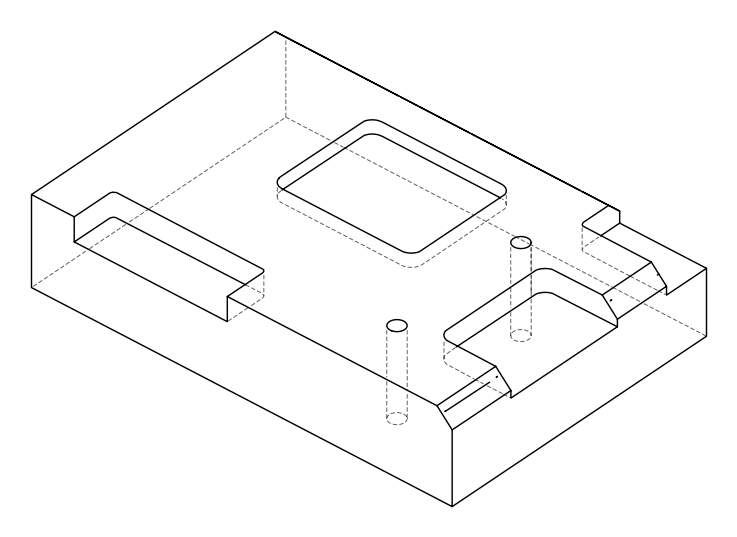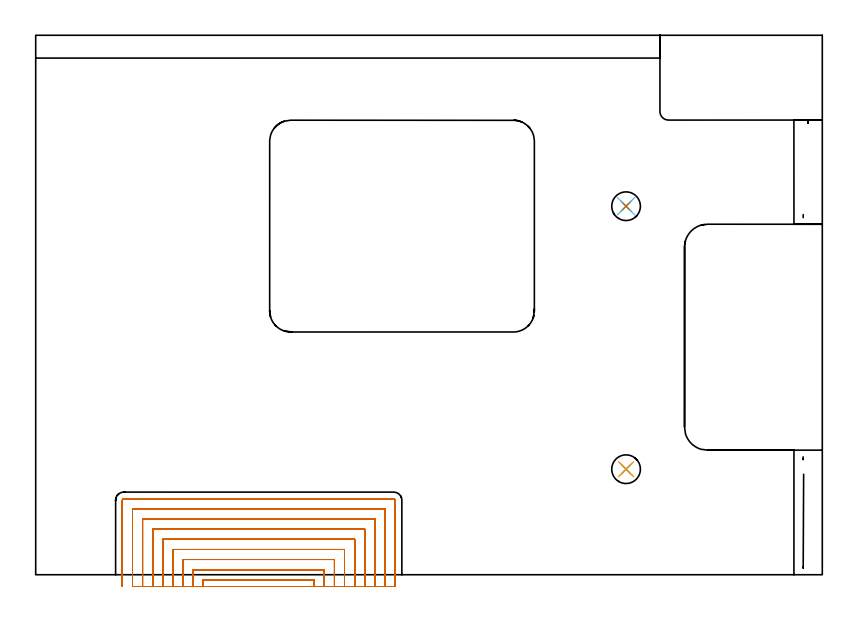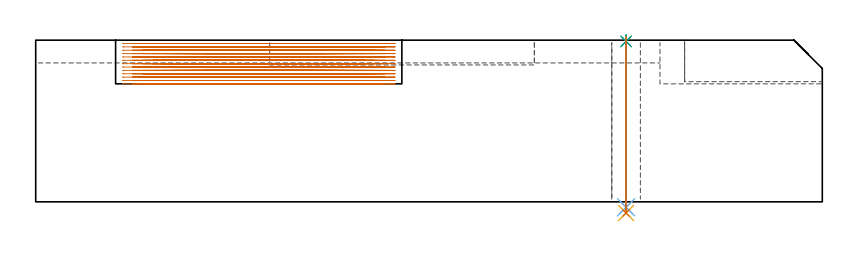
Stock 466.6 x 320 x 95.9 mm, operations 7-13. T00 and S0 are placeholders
(PLAN: 13 operations, 8 tool changes, 157.3 min)
(1 AREA_MILL | FG_CHAMFER_SURFACE | UGT0205_001 | 3.89 min | 11487 mm3)
(2 AREA_MILL_1 | FG_CHAMFER_SURFACE_1 | UGT0205_001 | 3.31 min | 10837 mm3)
(3 AREA_MILL_2 | FG_CHAMFER_SURFACE_2 | UGT0205_001 | 15.09 min | 34370 mm3)
(4 MILL_CORNER_NOTCH_RECTANGULAR | CORNER_NOTCH_RECTANGULAR | NXT0201_009 | Follow Part, ap 2, ae 75% | 27.19 min | 123642 mm3)
(5 MILL_RECTANGULAR_POCKET | POCKET_RECTANGULAR_STRAIGHT | UGT0201_106 | Follow Part, ap 6, ae 75% | 7.03 min | 287970 mm3)
(6 MILL_SLOT | SLOT_PARTIAL_RECTANGULAR | UGT0201_106 | Follow Part, ap 6, ae 75% | 10.47 min | 265244 mm3)
(7 MILL_SLOT_1 | SLOT_PARTIAL_RECTANGULAR_1 | NXT0201_009 | Follow Part, ap 2, ae 75% | 88.6 min | 215283 mm3)
(8 SPOT_DRILL | STEP1HOLE | NXT0321_9005460120000 | 0.03 min | 39 mm3)
(9 SPOT_DRILL_1 | STEP1HOLE_1 | NXT0321_9005460120000 | 0.03 min | 27 mm3)
(10 DRILL_THROUGH_HOLE_INTO_CENTER | STEP1HOLE | NXT0301_065 | 0.41 min | 6602 mm3)
(11 DRILL_TO_ENLARGE_THROUGH_HOLE | STEP1HOLE | UGT0301_044 | 0.42 min | 15082 mm3)
(12 DRILL_THROUGH_HOLE_INTO_CENTER_1 | STEP1HOLE_1 | NXT0301_065 | 0.41 min | 6628 mm3)
(13 DRILL_TO_ENLARGE_THROUGH_HOLE_1 | STEP1HOLE_1 | UGT0301_044 | 0.42 min | 15108 mm3)
(TOOL UGT0205_001 | Chamfer Mill 20 x 3 x 45 deg. | D20 FL50 Z2)
(TOOL NXT0201_009 | ENDMILL 8mm [2P460-0800-NA 1630] | D8 FL26 Z6)
(TOOL UGT0201_106 | End Mill 24 mm | D24 FL25 Z2)
(TOOL NXT0321_9005460120000 | NC Spot Drill, 142deg, 12mm, Carbide, Uncoated | D12 PA142 FL30 Z2)
(TOOL NXT0301_065 | Carbide Drill 9.4mm [860.1-0940-075A1-MM 2214] | D9.4 PA140 FL98 Z2)
(TOOL UGT0301_044 | Twist Drill 17 mm | D17 PA118 FL125 Z2)
(OP 7 MILL_SLOT_1)
G17 G21 G94 G90
T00 M6
G54
G17 G0 G90 X165.2 Y-7. S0 M3
G43 Z105.9 H1
Z93.908
G94 G1 Y-4. F250.
Y-3. F500.
X99.4
Y-4.
Y-7. F250.
X171.2
Y-4.
Y3. F500.
X93.4
Y-4.
Y-7. F250.
X177.2
Y-4.
Y9. F500.
X87.4
Y-4.
Y-7. F250.
X183.2
Y-4.
Y15. F500.
X81.4
Y-4.
Y-7. F250.
X189.2
Y-4.
Y21. F500.
X75.4
Y-4.
Y-7. F250.
X195.2
Y-4.
Y27. F500.
X69.4
Y-4.
Y-7. F250.
X201.2
Y-4.
Y33. F500.
X63.4
Y-4.
Y-7. F250.
X207.2
Y-4.
Y39. F500.
X57.4
Y-4.
Y-7. F250.
X213.2
Y-4.
Y44.2 F500.
G3 X212.4 Y45. R0.8
G1 X52.2
G3 X51.4 Y44.2 R0.8
G1 Y-4.
Y-7. F250.
G0 X165.2 Z91.915
G1 Y-4.
Y-3. F500.
X99.4
Y-4.
Y-7. F250.
X171.2
Y-4.
Y3. F500.
X93.4
Y-4.
Y-7. F250.
X177.2
Y-4.
Y9. F500.
X87.4
Y-4.
Y-7. F250.
X183.2
Y-4.
Y15. F500.
X81.4
Y-4.
Y-7. F250.
X189.2
Y-4.
Y21. F500.
X75.4
Y-4.
Y-7. F250.
X195.2
Y-4.
Y27. F500.
X69.4
Y-4.
Y-7. F250.
X201.2
Y-4.
Y33. F500.
X63.4
Y-4.
Y-7. F250.
X207.2
Y-4.
Y39. F500.
X57.4
Y-4.
Y-7. F250.
X213.2
Y-4.
Y44.2 F500.
G3 X212.4 Y45. R0.8
G1 X52.2
G3 X51.4 Y44.2 R0.8
G1 Y-4.
Y-7. F250.
G0 X165.2 Z89.923
G1 Y-4.
Y-3. F500.
X99.4
Y-4.
Y-7. F250.
X171.2
Y-4.
Y3. F500.
X93.4
Y-4.
Y-7. F250.
X177.2
Y-4.
Y9. F500.
X87.4
Y-4.
Y-7. F250.
X183.2
Y-4.
Y15. F500.
X81.4
Y-4.
Y-7. F250.
X189.2
Y-4.
Y21. F500.
X75.4
Y-4.
Y-7. F250.
X195.2
Y-4.
Y27. F500.
X69.4
Y-4.
Y-7. F250.
X201.2
Y-4.
Y33. F500.
X63.4
Y-4.
Y-7. F250.
X207.2
Y-4.
Y39. F500.
X57.4
Y-4.
Y-7. F250.
X213.2
Y-4.
Y44.2 F500.
G3 X212.4 Y45. R0.8
G1 X52.2
G3 X51.4 Y44.2 R0.8
G1 Y-4.
Y-7. F250.
G0 X165.2 Z87.931
G1 Y-4.
Y-3. F500.
X99.4
Y-4.
Y-7. F250.
X171.2
Y-4.
Y3. F500.
X93.4
Y-4.
Y-7. F250.
X177.2
Y-4.
Y9. F500.
X87.4
Y-4.
Y-7. F250.
X183.2
Y-4.
Y15. F500.
X81.4
Y-4.
Y-7. F250.
X189.2
Y-4.
Y21. F500.
X75.4
Y-4.
Y-7. F250.
X195.2
Y-4.
Y27. F500.
X69.4
Y-4.
Y-7. F250.
X201.2
Y-4.
Y33. F500.
X63.4
Y-4.
Y-7. F250.
X207.2
Y-4.
Y39. F500.
X57.4
Y-4.
Y-7. F250.
X213.2
Y-4.
Y44.2 F500.
G3 X212.4 Y45. R0.8
G1 X52.2
G3 X51.4 Y44.2 R0.8
G1 Y-4.
Y-7. F250.
G0 X165.2 Z85.938
G1 Y-4.
Y-3. F500.
X99.4
Y-4.
Y-7. F250.
X171.2
Y-4.
Y3. F500.
X93.4
Y-4.
Y-7. F250.
X177.2
Y-4.
Y9. F500.
X87.4
Y-4.
Y-7. F250.
X183.2
Y-4.
Y15. F500.
X81.4
Y-4.
Y-7. F250.
X189.2
Y-4.
Y21. F500.
X75.4
Y-4.
Y-7. F250.
X195.2
Y-4.
Y27. F500.
X69.4
Y-4.
Y-7. F250.
X201.2
Y-4.
Y33. F500.
X63.4
Y-4.
Y-7. F250.
X207.2
Y-4.
Y39. F500.
X57.4
Y-4.
Y-7. F250.
X213.2
Y-4.
Y44.2 F500.
G3 X212.4 Y45. R0.8
G1 X52.2
G3 X51.4 Y44.2 R0.8
G1 Y-4.
Y-7. F250.
G0 X165.2 Z83.946
G1 Y-4.
Y-3. F500.
X99.4
Y-4.
Y-7. F250.
X171.2
Y-4.
Y3. F500.
X93.4
Y-4.
Y-7. F250.
X177.2
Y-4.
Y9. F500.
X87.4
Y-4.
Y-7. F250.
X183.2
Y-4.
Y15. F500.
X81.4
Y-4.
Y-7. F250.
X189.2
Y-4.
Y21. F500.
X75.4
Y-4.
Y-7. F250.
X195.2
Y-4.
Y27. F500.
X69.4
Y-4.
Y-7. F250.
X201.2
Y-4.
Y33. F500.
X63.4
Y-4.
Y-7. F250.
X207.2
Y-4.
Y39. F500.
X57.4
Y-4.
Y-7. F250.
X213.2
Y-4.
Y44.2 F500.
G3 X212.4 Y45. R0.8
G1 X52.2
G3 X51.4 Y44.2 R0.8
G1 Y-4.
Y-7. F250.
G0 X165.2 Z81.954
G1 Y-4.
Y-3. F500.
X99.4
Y-4.
Y-7. F250.
X171.2
Y-4.
Y3. F500.
X93.4
Y-4.
Y-7. F250.
X177.2
Y-4.
Y9. F500.
X87.4
Y-4.
Y-7. F250.
X183.2
Y-4.
Y15. F500.
X81.4
Y-4.
Y-7. F250.
X189.2
Y-4.
Y21. F500.
X75.4
Y-4.
Y-7. F250.
X195.2
Y-4.
Y27. F500.
X69.4
Y-4.
Y-7. F250.
X201.2
Y-4.
Y33. F500.
X63.4
Y-4.
Y-7. F250.
X207.2
Y-4.
Y39. F500.
X57.4
Y-4.
Y-7. F250.
X213.2
Y-4.
Y44.2 F500.
G3 X212.4 Y45. R0.8
G1 X52.2
G3 X51.4 Y44.2 R0.8
G1 Y-4.
Y-7. F250.
G0 X165.2 Z79.962
G1 Y-4.
Y-3. F500.
X99.4
Y-4.
Y-7. F250.
X171.2
Y-4.
Y3. F500.
X93.4
Y-4.
Y-7. F250.
X177.2
Y-4.
Y9. F500.
X87.4
Y-4.
Y-7. F250.
X183.2
Y-4.
Y15. F500.
X81.4
Y-4.
Y-7. F250.
X189.2
Y-4.
Y21. F500.
X75.4
Y-4.
Y-7. F250.
X195.2
Y-4.
Y27. F500.
X69.4
Y-4.
Y-7. F250.
X201.2
Y-4.
Y33. F500.
X63.4
Y-4.
Y-7. F250.
X207.2
Y-4.
Y39. F500.
X57.4
Y-4.
Y-7. F250.
X213.2
Y-4.
Y44.2 F500.
G3 X212.4 Y45. R0.8
G1 X52.2
G3 X51.4 Y44.2 R0.8
G1 Y-4.
Y-7. F250.
G0 X165.2 Z77.969
G1 Y-4.
Y-3. F500.
X99.4
Y-4.
Y-7. F250.
X171.2
Y-4.
Y3. F500.
X93.4
Y-4.
Y-7. F250.
X177.2
Y-4.
Y9. F500.
X87.4
Y-4.
Y-7. F250.
X183.2
Y-4.
Y15. F500.
X81.4
Y-4.
Y-7. F250.
X189.2
Y-4.
Y21. F500.
X75.4
Y-4.
Y-7. F250.
X195.2
Y-4.
Y27. F500.
X69.4
Y-4.
Y-7. F250.
X201.2
Y-4.
Y33. F500.
X63.4
Y-4.
Y-7. F250.
X207.2
Y-4.
Y39. F500.
X57.4
Y-4.
Y-7. F250.
X213.2
Y-4.
Y44.2 F500.
G3 X212.4 Y45. R0.8
G1 X52.2
G3 X51.4 Y44.2 R0.8
G1 Y-4.
Y-7. F250.
G0 X165.2 Z75.977
G1 Y-4.
Y-3. F500.
X99.4
Y-4.
Y-7. F250.
X171.2
Y-4.
Y3. F500.
X93.4
Y-4.
Y-7. F250.
X177.2
Y-4.
Y9. F500.
X87.4
Y-4.
Y-7. F250.
X183.2
Y-4.
Y15. F500.
X81.4
Y-4.
Y-7. F250.
X189.2
Y-4.
Y21. F500.
X75.4
Y-4.
Y-7. F250.
X195.2
Y-4.
Y27. F500.
X69.4
Y-4.
Y-7. F250.
X201.2
Y-4.
Y33. F500.
X63.4
Y-4.
Y-7. F250.
X207.2
Y-4.
Y39. F500.
X57.4
Y-4.
Y-7. F250.
X213.2
Y-4.
Y44.2 F500.
G3 X212.4 Y45. R0.8
G1 X52.2
G3 X51.4 Y44.2 R0.8
G1 Y-4.
Y-7. F250.
G0 X165.2 Z73.985
G1 Y-4.
Y-3. F500.
X99.4
Y-4.
Y-7. F250.
X171.2
Y-4.
Y3. F500.
X93.4
Y-4.
Y-7. F250.
X177.2
Y-4.
Y9. F500.
X87.4
Y-4.
Y-7. F250.
X183.2
Y-4.
Y15. F500.
X81.4
Y-4.
Y-7. F250.
X189.2
Y-4.
Y21. F500.
X75.4
Y-4.
Y-7. F250.
X195.2
Y-4.
Y27. F500.
X69.4
Y-4.
Y-7. F250.
X201.2
Y-4.
Y33. F500.
X63.4
Y-4.
Y-7. F250.
X207.2
Y-4.
Y39. F500.
X57.4
Y-4.
Y-7. F250.
X213.2
Y-4.
Y44.2 F500.
G3 X212.4 Y45. R0.8
G1 X52.2
G3 X51.4 Y44.2 R0.8
G1 Y-4.
Y-7. F250.
G0 X165.2 Z71.992
G1 Y-4.
Y-3. F500.
X99.4
Y-4.
Y-7. F250.
X171.2
Y-4.
Y3. F500.
X93.4
Y-4.
Y-7. F250.
X177.2
Y-4.
Y9. F500.
X87.4
Y-4.
Y-7. F250.
X183.2
Y-4.
Y15. F500.
X81.4
Y-4.
Y-7. F250.
X189.2
Y-4.
Y21. F500.
X75.4
Y-4.
Y-7. F250.
X195.2
Y-4.
Y27. F500.
X69.4
Y-4.
Y-7. F250.
X201.2
Y-4.
Y33. F500.
X63.4
Y-4.
Y-7. F250.
X207.2
Y-4.
Y39. F500.
X57.4
Y-4.
Y-7. F250.
X213.2
Y-4.
Y44.2 F500.
G3 X212.4 Y45. R0.8
G1 X52.2
G3 X51.4 Y44.2 R0.8
G1 Y-4.
Y-7. F250.
G0 X165.2 Z70.
G1 Y-4.
Y-3. F500.
X99.4
Y-4.
Y-7. F250.
X171.2
Y-4.
Y3. F500.
X93.4
Y-4.
Y-7. F250.
X177.2
Y-4.
Y9. F500.
X87.4
Y-4.
Y-7. F250.
X183.2
Y-4.
Y15. F500.
X81.4
Y-4.
Y-7. F250.
X189.2
Y-4.
Y21. F500.
X75.4
Y-4.
Y-7. F250.
X195.2
Y-4.
Y27. F500.
X69.4
Y-4.
Y-7. F250.
X201.2
Y-4.
Y33. F500.
X63.4
Y-4.
Y-7. F250.
X207.2
Y-4.
Y39. F500.
X57.4
Y-4.
Y-7. F250.
X213.2
Y-4.
Y44.2 F500.
G3 X212.4 Y45. R0.8
G1 X52.2
G3 X51.4 Y44.2 R0.8
G1 Y-4.
Y-7. F250.
G0 Z105.9
M5
M2
(OP 8 SPOT_DRILL)
G17 G21 G94 G90
T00 M6
G54
G17 G0 G90 X350.2 Y62.6 S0 M3
G43 Z105.9 H0
G94 G81 G98 Z95.168 F250. R98.9
G80
M5
M2
(OP 9 SPOT_DRILL_1)
G17 G21 G94 G90
T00 M6
G54
G17 G0 G90 X350.2 Y218.6 S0 M3
G43 Z105.9 H0
G94 G81 G98 Z95.168 F250. R98.9
G80
M5
M2
(OP 10 DRILL_THROUGH_HOLE_INTO_CENTER)
G17 G21 G94 G90
T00 M6
G54
G17 G0 G90 X350.2 Y62.6 S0 M3
G43 Z105.9 H1
G94 G73 G98 Z-3.211 F250. Q9.01 R97.9
G80
M5
M2
(OP 11 DRILL_TO_ENLARGE_THROUGH_HOLE)
G17 G21 G94 G90
T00 M6
G54
G17 G0 G90 X350.2 Y62.6 S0 M3
G43 Z105.9 H0
G94 G73 G98 Z-6.607 F250. Q14.644 R97.9
G80
M5
M2
(OP 12 DRILL_THROUGH_HOLE_INTO_CENTER_1)
G17 G21 G94 G90
T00 M6
G54
G17 G0 G90 X350.2 Y218.6 S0 M3
G43 Z105.9 H1
G94 G73 G98 Z-3.211 F250. Q9.01 R97.9
G80
M5
M2
(OP 13 DRILL_TO_ENLARGE_THROUGH_HOLE_1)
G17 G21 G94 G90
T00 M6
G54
G17 G0 G90 X350.2 Y218.6 S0 M3
G43 Z105.9 H0
G94 G73 G98 Z-6.607 F250. Q14.644 R97.9
G80
M5
M2
